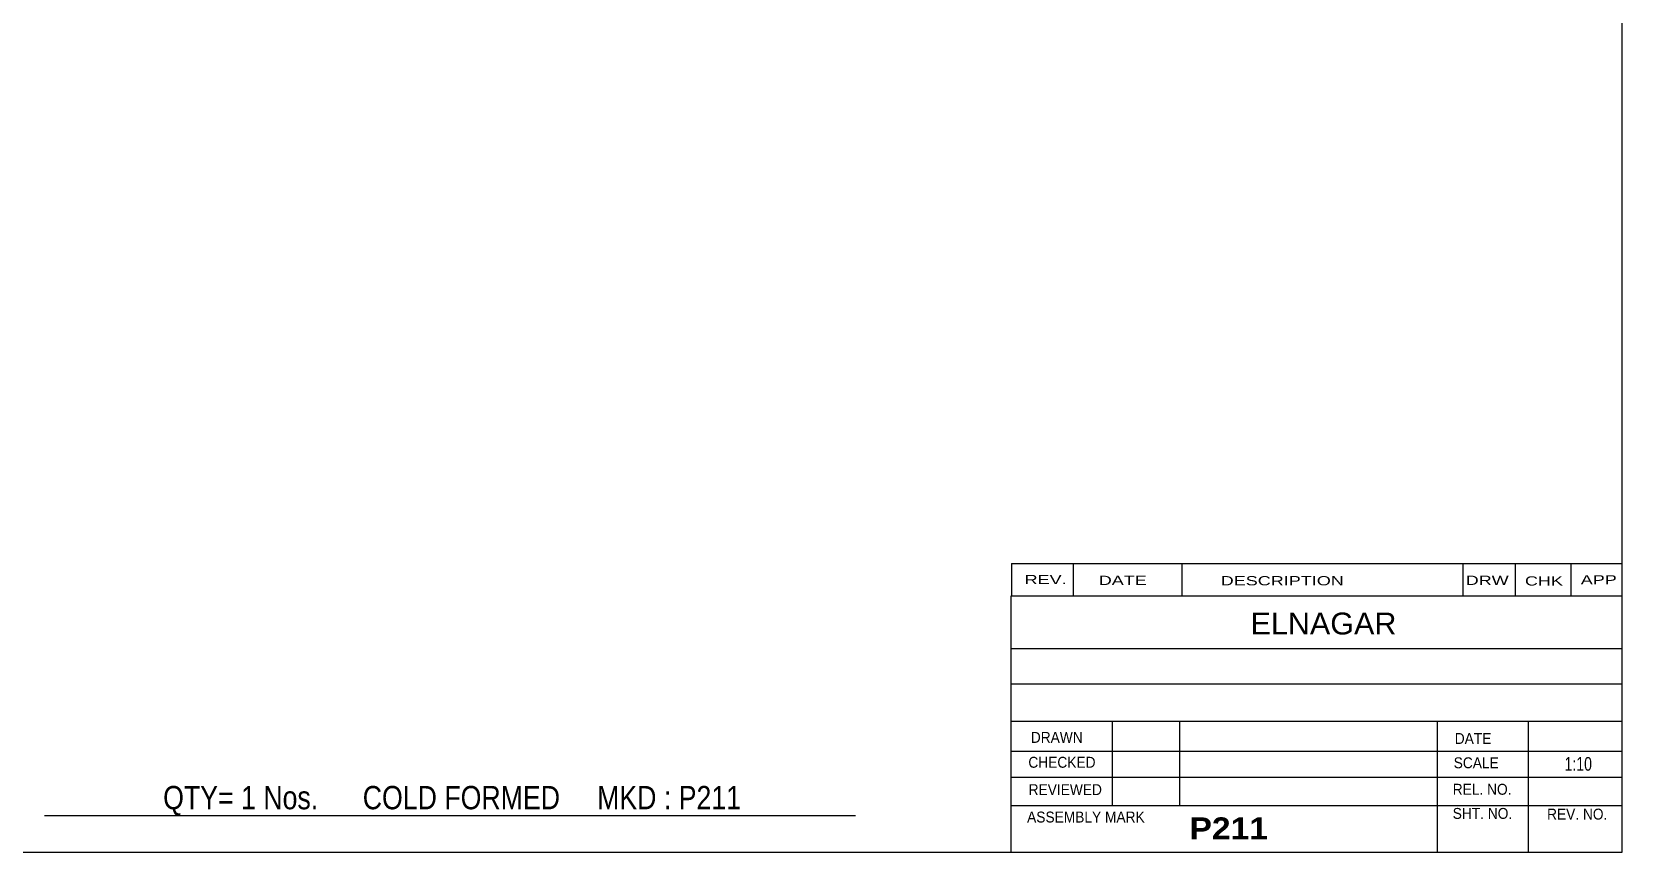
# Model space of a CAD drawing. Header units: millimetres. Extents: x -71 to 331, y -184 to 93.
# Drawn here: x 103.3 to 331.2, y -183.9 to -66.3 of the extents above; entities that cross this region are included whole.
import ezdxf

# ---------------------------------------------------------------- set-up
doc = ezdxf.new("R2010")
doc.units = ezdxf.units.MM
doc.styles.add('Arial', font='ARIAL.TTF', dxfattribs={"height": 0.2})
doc.styles.add('Arial Bold', font='ARIALBD.TTF', dxfattribs={"height": 0.2})
doc.styles.add('Arial Narrow', font='ARIALN.TTF', dxfattribs={"height": 0.2})

# ---------------------------------------------------------------- blocks, each defined once
blk = doc.blocks.new('Unknown-629086131-2119')
at = {"color": 5, "linetype": 'Continuous'}
for p, q in [((331.25, -183.93), (331.25, 93.07)), ((-68.75, -183.93), (331.25, -183.93))]:
    blk.add_line(p, q, dxfattribs=at)
blk = doc.blocks.new('CBS_CALLOFF-629086131-2201')
at = {"color": 7, "linetype": 'Continuous'}
blk.add_line((105.13, -178.66), (221.36, -178.68), dxfattribs=at)
at = {"color": 3, "linetype": 'Continuous', "style": 'Arial Narrow'}
blk.add_text('QTY= 1 Nos.      COLD FORMED     MKD : P211', height=3.3405, dxfattribs=at).set_placement((122.13, -177.77))
blk = doc.blocks.new('CBS_NAME_BLOG-629086131-2202')
at = {"color": 7, "linetype": 'Continuous'}
for p, q in [((243.66, -147.18), (331.18, -147.18)), ((243.66, -183.88), (243.66, -147.18)), ((243.66, -154.71), (331.18, -154.71)), ((243.73, -159.77), (331.25, -159.77)), ((243.66, -165.14), (331.18, -165.14)), ((258.18, -177.24), (258.18, -165.15)), ((267.87, -177.22), (267.87, -165.15)), ((304.78, -183.88), (304.78, -165.15)), ((317.83, -183.88), (317.83, -165.14)), ((243.67, -169.44), (331.25, -169.42)), ((243.66, -173.18), (331.18, -173.18)), ((243.66, -177.23), (331.18, -177.23)), ((243.66, -183.93), (331.25, -183.93))]:
    blk.add_line(p, q, dxfattribs=at)
at = {"color": 3, "linetype": 'Continuous', "style": 'Arial'}
blk.add_text('ELNAGAR', height=3.133, dxfattribs=at).set_placement((277.98, -152.71))
at = {"color": 3, "linetype": 'Continuous'}
for s, height, style, width, p in [('DRAWN', 1.566, 'Arial', 0.9, (246.49, -168.25)), ('DATE', 1.566, 'Arial', 0.9, (307.25, -168.41)), ('CHECKED', 1.566, 'Arial', 0.9, (246.14, -171.82)), ('SCALE', 1.566, 'Arial', 0.9, (307.1, -171.89)), ('1:10', 1.957, 'Arial Narrow', 0.9, (322.99, -172.24)), ('REVIEWED', 1.566, 'Arial', 0.9, (246.18, -175.74)), ('REL. NO.', 1.566, 'Arial', 0.9, (306.96, -175.69)), ('SHT. NO.', 1.566, 'Arial', 0.9, (306.96, -179.15)), ('REV. NO.', 1.566, 'Arial', 0.9, (320.48, -179.25)), ('ASSEMBLY MARK', 1.5663, 'Arial', 0.9, (245.96, -179.67)), ('P211', 3.131, 'Arial Bold', 1.1, (269.24, -182.07))]:
    blk.add_text(s, height=height, dxfattribs=dict(at, style=style, width=width)).set_placement(p)
blk = doc.blocks.new('CBS_REVISION-629086131-2203')
at = {"color": 7, "linetype": 'Continuous'}
for p, q in [((243.74, -142.54), (243.74, -147.18)), ((243.74, -142.55), (331.24, -142.55)), ((252.54, -142.55), (252.54, -147.18)), ((268.13, -142.55), (268.13, -147.11)), ((308.39, -142.55), (308.39, -147.17)), ((315.93, -142.55), (315.93, -147.18)), ((323.88, -142.55), (323.88, -147.18)), ((243.74, -147.18), (331.24, -147.18))]:
    blk.add_line(p, q, dxfattribs=at)
at = {"color": 7, "style": 'Arial Narrow', "width": 1.7}
for s, height, p in [('REV.', 1.326, (245.6, -145.5)), ('DATE', 1.326, (256.23, -145.62)), ('DESCRIPTION', 1.3257, (273.71, -145.67)), ('DRW', 1.326, (308.82, -145.61)), ('CHK', 1.326, (317.31, -145.7)), ('APP', 1.326, (325.31, -145.54))]:
    blk.add_text(s, height=height, dxfattribs=at).set_placement(p)

msp = doc.modelspace()

# ---------------------------------------------------------------- block references
for name in ['Unknown-629086131-2119', 'CBS_REVISION-629086131-2203', 'CBS_NAME_BLOG-629086131-2202', 'CBS_CALLOFF-629086131-2201']:
    msp.add_blockref(name, (0, 0))

doc.saveas('drawing.dxf')
